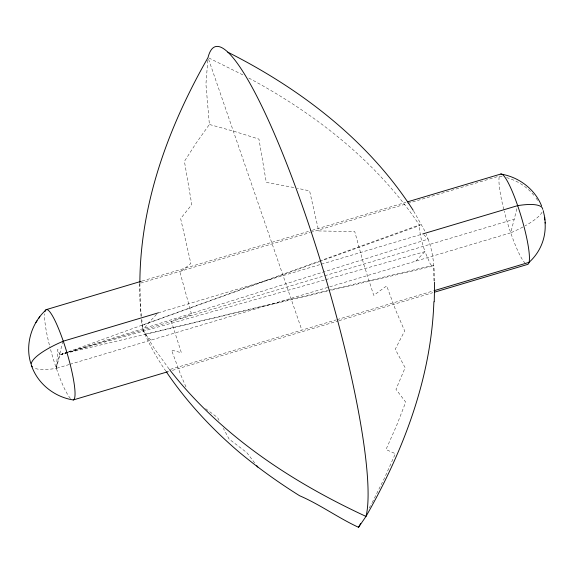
<?xml version="1.0" encoding="UTF-8"?>
<svg xmlns="http://www.w3.org/2000/svg" width="574" height="574" viewBox="0 0 574 574"><rect width="100%" height="100%" fill="white"/><g stroke="black" fill="none" stroke-linecap="round" stroke-linejoin="round"><path stroke-width="0.43" stroke-dasharray="2.87 2.15" d="M139.539 283.85L139.403 291.814L141.003 316.267M139.855 283.334L140.644 308.776L141.678 318.283M69.167 364.54L56.338 368.365L57.823 349.423L59.804 354.775L56.338 368.365A52.729 13.295 -19 0 1 33.514 367.719M207.795 60.234L205.93 84.113L209.381 124.465L196.222 143.005L184.426 161.344L191.781 204.624L180.645 218.586L190.862 263.466L179.999 272.32L191.687 314.782L171.217 321.045L181.377 352.759L171.526 350.075L180.559 374.47L186.069 387.163M56.338 368.365L62.76 341.408M70.021 364.282L510.731 232.814L517.662 205.636M372.167 502.645L384.451 478.099L395.371 453.69L385.993 449.521L396.548 425.721L405.732 402.116L395.974 389.301L405.144 367.704L395.249 349.229L404.67 330.911L395.716 310.29L386.682 285.895L373.731 295.373L363.572 263.667L354.746 231.595L318.714 230.942L309.594 190.884L297.332 188.265M369.19 508.04L371.744 503.412M156.58 314.373L149.075 322.366L142.94 329.971C149.247 344.314 156.817 358.126 165.764 370.991M415.834 261.127L424.925 251.634C422.399 243.175 419.199 234.479 419.687 225.532L420.333 224.592L321.856 260.187M67.653 352.063L61.762 354.194L329.957 290.552M68.5 351.754L321.01 260.488M142.424 325.2L318.9 261.766M319.74 261.464L419.687 225.532C377.283 161.868 315.277 113.623 248.384 77.827M67.725 352.321L61.762 354.194L324.827 279.904M68.571 352.049L428.118 239.128C433.205 252.603 434.353 267.018 434.554 281.31M142.115 281.03L311.352 230.547M312.213 230.289L405.847 202.357M140.709 283.082L309.946 232.592M310.807 232.341L407.009 203.641M407.863 203.383L499.344 176.096A52.729 50.347 14.3 0 1 504.173 176.986M158.166 312.873L320.529 264.442M321.39 264.183L421.904 234.199M59.804 354.775L323.865 276.001M324.726 275.75L514.196 219.225M170.413 369.34L336.213 319.876M337.074 319.625L433.291 290.918M172.444 370.359L338.251 320.902M339.105 320.644L432.746 292.711M325.688 279.66L424.925 251.634L430.227 263.832L431.641 265.69L432.71 266.164L330.832 290.344M145.502 334.14L327.84 290.487M328.715 290.279L433.356 265.224L434.03 281.597M293.823 187.511L266.293 182.396L258.939 139.116L234.752 131.511L209.381 124.465M208.8 57.967L242.895 74.907M151.242 340.059C144.426 335.481 141.448 327.675 141.491 319.675M205.693 408.702L217.603 417.607L219.246 420.67M423.777 234.658L428.118 239.128L426.288 234.206M169.05 368.974L154.313 348.468L142.94 329.971L141.771 319.144M254.655 462.938L246.72 452.513L229.105 439.081L223.351 428.34M413.639 211.06L425.09 231.43M208.592 59.28L301.852 330.129M70.473 398.456A47.14 7.448 73.4 0 1 49.802 346.624M49.378 344.981A47.14 7.448 73.4 0 1 44.629 313.791M525.325 263.373A47.14 7.448 73.4 0 1 504.194 211.074M503.771 209.431A47.14 7.448 73.4 0 1 499.344 176.096M542.05 212.222A52.729 13.295 -19 0 1 525.11 225.833M522.928 227.024A52.729 13.295 -19 0 1 510.731 232.814M506.555 177.596A52.729 50.347 14.3 0 1 535.068 196.767M536.03 198.059A52.729 50.347 14.3 0 1 538.233 201.402"/><path stroke-width="0.86" d="M434.253 301.773L434.597 282.186M139.869 282.48C140.293 202.844 168.871 125.993 208.003 57.587A250.73 39.628 73.4 0 1 305.418 214.712A250.73 39.628 73.4 0 1 365.997 516.413L358.535 527.305C338.244 517.942 320.077 504.524 299.556 495.714C278.39 482.454 258.035 467.918 238.863 451.896C211.368 428.434 186.536 401.692 166.266 371.73M433.879 301.788C431.268 377.871 403.414 450.906 365.997 516.413C291.456 481.859 220.33 435.178 169.552 369.599M141.254 281.289L46.358 309.594C31.57 322.753 24.919 344.378 30.795 363.392M358.535 527.305L360.666 523.452M35.904 322.509L37.066 320.816M38.558 318.613L39.814 316.783M407.562 201.847L500.75 174.044C518.652 176.885 534.86 189.025 541.612 205.987M158.166 312.873L63.269 341.186L59 343.073A52.729 13.295 -19 0 0 31.333 363.27A52.729 13.295 -19 0 0 32.331 366.843M422.758 233.941L517.662 205.636A52.729 13.295 -19 0 1 542.767 209.395M434.145 290.666L529.049 262.354A52.729 50.347 14.3 0 0 545.042 222.289M31.563 365.796C37.733 383.834 54.566 397.029 73.25 399.956L168.153 371.643M434.453 292.202L527.642 264.406A47.14 7.448 73.4 0 0 521.386 217.259A47.14 7.448 73.4 0 0 500.75 174.044M227.799 52.177C300.905 89.042 368.573 140.745 413.201 210.306M256.772 465.715L257.834 467.1M543.205 210.608L544.74 217.338L545.3 223.099M44.951 311.646A47.14 7.448 73.4 0 1 65.178 346.933A47.14 7.448 73.4 0 1 73.25 399.956M544.425 217.611A52.729 50.347 14.3 0 1 544.791 219.942"/></g></svg>
